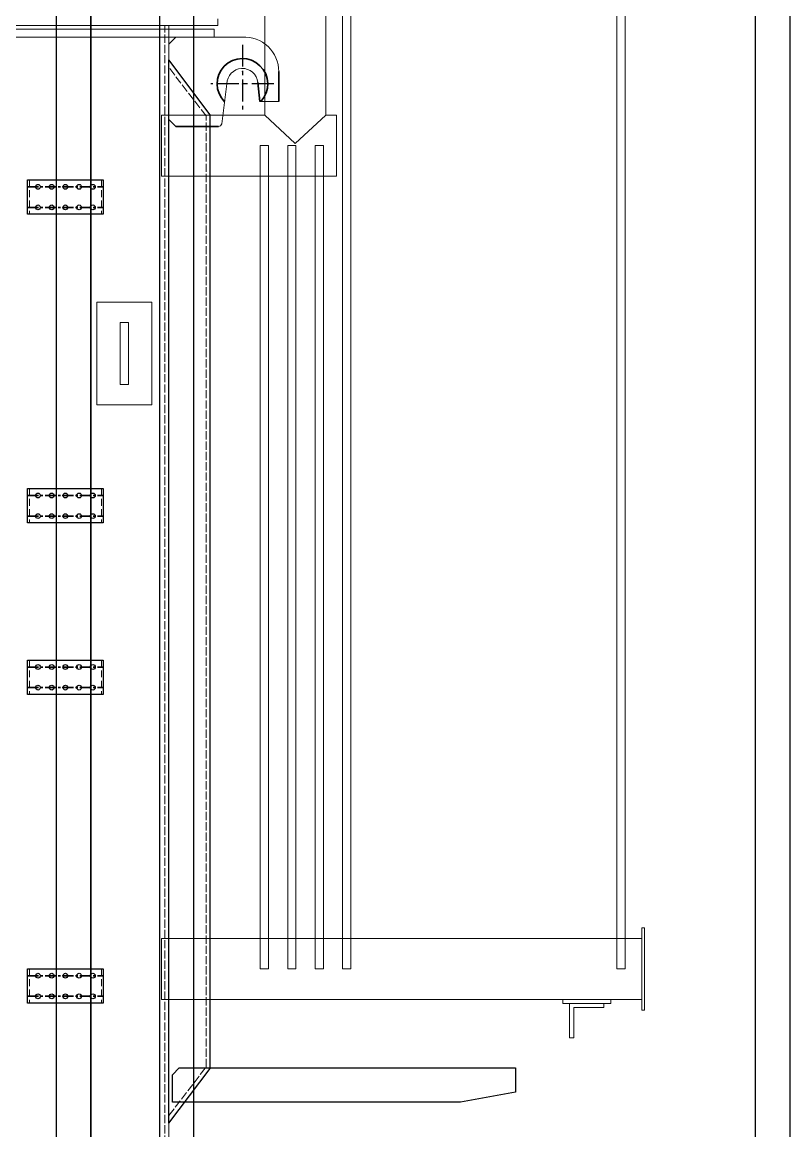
# Model space of a CAD drawing. Header units: millimetres. Extents: x 0 to 87554, y -20854 to 20404.
# Drawn here: x 10133 to 11251, y -11392 to -9776 of the extents above; entities that cross this region are included whole.
import ezdxf

# ---------------------------------------------------------------- set-up
doc = ezdxf.new("R2010")
doc.units = ezdxf.units.MM
for name, pattern in [('ACAD_ISO02W100', [15, 12, -3]), ('CENTER', [50.8, 31.75, -6.35, 6.35, -6.35]), ('F', [0.75, 0.5, -0.25]), ('HIDDEN', [9.525, 6.35, -3.175])]:
    doc.linetypes.add(name, pattern=pattern)
doc.layers.get('0').update_dxf_attribs({"lineweight": 15})
doc.layers.get('Defpoints').update_dxf_attribs({"lineweight": 15})
doc.layers.add('00', color=7, linetype='Continuous')
doc.layers.add('CEN', color=1, linetype='CENTER')
for name, color, linetype, lineweight in [('DAS', 3, 'ACAD_ISO02W100', 18), ('标注', 1, 'Continuous', 18), ('粗点画线', 140, 'CENTER', 35), ('细虚线', 2, 'HIDDEN', 18)]:
    doc.layers.add(name, color=color, linetype=linetype, lineweight=lineweight)

# ---------------------------------------------------------------- blocks, each defined once
blk = doc.blocks.new('vf34e')
at = {"color": 87}
for p, q in [((595.5, 79.5), (595.5, 429.5)), ((709, -1165), (709, 385)), ((721, 385), (721, -1165)), ((1109, -1165), (1109, 385)), ((1121, 385), (1121, -1165)), ((684.5, 79.5), (684.5, 340.5)), ((527, 210), (527, 220)), ((-407, 210), (527, 210)), ((522, 205), (-402, 205)), ((456, 210), (-336, 210)), ((456, -1420), (456, 210)), ((522, 193), (522, 205)), ((-402, 193), (522, 193)), ((466, 193), (456, 183)), ((456, 183), (456, 73)), ((563, 193), (466, 193)), ((532.8, 66.7), (540.5, 125)), ((588.4, 99.5), (616, 99.5)), ((445, 79.5), (595.5, 79.5)), ((445, -9.5), (445, 79.5)), ((640, 38), (595.5, 79.5)), ((640, 38), (684.5, 79.5)), ((684.5, 79.5), (700, 79.5)), ((700, -9.5), (700, 79.5)), ((589, -1165), (589, 35)), ((589, 35), (601, 35)), ((601, 35), (601, -1165)), ((629, -1165), (629, 35)), ((629, 35), (641, 35)), ((641, 35), (641, -1165)), ((669, -1165), (669, 35)), ((669, 35), (681, 35)), ((681, 35), (681, -1165)), ((445, -9.5), (700, -9.5)), ((397, -223), (385, -223)), ((385, -223), (385, -313)), ((397, -313), (397, -223)), ((385, -313), (397, -313)), ((1145, -1105), (1145, -1225)), ((1145, -1105), (1149, -1105)), ((1149, -1105), (1149, -1225)), ((445, -1120.5), (1145, -1120.5)), ((445, -1120.5), (445, -1209.5)), ((601, -1165), (589, -1165)), ((641, -1165), (629, -1165)), ((681, -1165), (669, -1165)), ((721, -1165), (709, -1165)), ((1121, -1165), (1109, -1165)), ((445, -1209.5), (1145, -1209.5)), ((1030, -1215.5), (1030, -1209.5)), ((1030, -1209.5), (1100, -1209.5)), ((1100, -1209.5), (1100, -1215.5)), ((1100, -1215.5), (1030, -1215.5)), ((1040, -1265.5), (1040, -1215.5)), ((1040, -1215.5), (1090, -1215.5)), ((1090, -1221.5), (1046, -1221.5)), ((1046, -1221.5), (1046, -1265.5)), ((1090, -1215.5), (1090, -1221.5)), ((1145, -1225), (1149, -1225)), ((1046, -1265.5), (1040, -1265.5))]:
    blk.add_line(p, q, dxfattribs=at)
at = {"color": 87, "lineweight": 35}
for p, q in [((616, 99.5), (616, 143)), ((588.4, 99.5), (585.4, 127.2)), ((456, 73), (466, 63)), ((466, 63), (528, 63))]:
    blk.add_line(p, q, dxfattribs=at)
at = {"color": 87, "lineweight": -2, "ltscale": 0.1}
for p, q in [((250, -15), (360, -15)), ((250, -65), (250, -15)), ((360, -15), (360, -65)), ((360, -65), (250, -65)), ((250, -465), (360, -465)), ((250, -515), (250, -465)), ((360, -465), (360, -515)), ((360, -515), (250, -515)), ((250, -715), (360, -715)), ((250, -765), (250, -715)), ((360, -715), (360, -765)), ((360, -765), (250, -765)), ((250, -1165), (360, -1165)), ((250, -1215), (250, -1165)), ((360, -1165), (360, -1215)), ((360, -1215), (250, -1215))]:
    blk.add_line(p, q, dxfattribs=at)
at = {"color": 87, "linetype": 'ByBlock', "ltscale": 10}
for p, q in [((351, -343), (351, -193)), ((351, -193), (431, -193)), ((431, -193), (431, -343)), ((431, -343), (351, -343))]:
    blk.add_line(p, q, dxfattribs=at)
at = {"color": 87, "lineweight": -2, "ltscale": 0.1}
for centre in [(265, -25), (285, -25), (305, -25), (325, -25), (345, -25), (265, -55), (285, -55), (305, -55), (325, -55), (345, -55), (265, -475), (285, -475), (305, -475), (325, -475), (345, -475), (265, -505), (285, -505), (305, -505), (325, -505), (345, -505), (265, -725), (285, -725), (305, -725), (325, -725), (345, -725), (265, -755), (285, -755), (305, -755), (325, -755), (345, -755), (265, -1175), (285, -1175), (305, -1175), (325, -1175), (345, -1175), (265, -1205), (285, -1205), (305, -1205), (325, -1205), (345, -1205)]:
    blk.add_circle(centre, 3.5, dxfattribs=at)
at = {"color": 87}
for centre, radius, start, end in [((566.1, 143.2), 49.9, 359.7334, 93.6032), ((563, 125), 22.5, 5.5757, 180), ((528, 68), 5, 270, 344.8093)]:
    blk.add_arc(centre, radius, start, end, dxfattribs=at)
at = {"color": 87, "lineweight": 35}
blk.add_arc((563, 125), 36.9, 316.2862, 225.306, dxfattribs=at)
at = {"color": 87, "lineweight": 18}
blk.add_point((545.4, 139), dxfattribs=at)
at = {"layer": '00', "color": 87}
for p, q in [((516, 80), (456, 160)), ((456, -1390), (456, 160)), ((516, -1310), (516, 80)), ((456, -1390), (516, -1310)), ((461, -1319.5), (471, -1309.5)), ((461, -1359.5), (461, -1319.5)), ((471, -1309.5), (961, -1309.5)), ((961, -1309.5), (961, -1344.5)), ((961, -1344.5), (881, -1359.5)), ((881, -1359.5), (461, -1359.5))]:
    blk.add_line(p, q, dxfattribs=at)
at = {"layer": 'CEN', "color": 87}
for p, q in [((563, 182), (563, 87.8)), ((608.7, 125), (517, 125))]:
    blk.add_line(p, q, dxfattribs=at)
at = {"layer": 'DAS', "color": 87}
for p, q in [((450, -1420), (450, 210)), ((510, 78.3), (456, 148.7)), ((510, -1308.3), (510, 78.3)), ((456, -1378.7), (510, -1308.3))]:
    blk.add_line(p, q, dxfattribs=at)
at = {"layer": 'Defpoints', "color": 87, "linetype": 'ByBlock'}
for p in [(607.3, 171.3), (616, 143)]:
    blk.add_point(p, dxfattribs=at)
at = {"layer": '标注', "color": 87}
for p in [(563, 143), (563, 125)]:
    blk.add_point(p, dxfattribs=at)
at = {"layer": '粗点画线', "color": 87, "ltscale": 0.5}
for p, q in [((250, -25), (360, -25)), ((250, -55), (360, -55)), ((250, -475), (360, -475)), ((250, -505), (360, -505)), ((250, -725), (360, -725)), ((250, -755), (360, -755)), ((250, -1175), (360, -1175)), ((250, -1205), (360, -1205))]:
    blk.add_line(p, q, dxfattribs=at)
at = {"layer": '细虚线', "color": 87, "linetype": 'F', "ltscale": 20}
for p, q in [((252.5, -15), (252.5, -65)), ((357.5, -15), (357.5, -65)), ((252.5, -465), (252.5, -515)), ((357.5, -465), (357.5, -515)), ((252.5, -715), (252.5, -765)), ((357.5, -715), (357.5, -765)), ((252.5, -1165), (252.5, -1215)), ((357.5, -1165), (357.5, -1215))]:
    blk.add_line(p, q, dxfattribs=at)

msp = doc.modelspace()

# ---------------------------------------------------------------- linework, layer by layer
at = {"lineweight": -3}
for points in [[(10183.597, -8968.968), (10233.598, -8968.968), (10233.597, -11490.968), (10183.597, -11490.968), (10183.597, -8968.968)], [(10383.599, -8968.968), (10333.598, -8968.968), (10333.599, -11490.968), (10383.599, -11490.968), (10383.599, -8968.968)], [(11202.389, -9389.679), (11252.389, -9439.679), (11252.389, -11490.968), (11202.389, -11490.968), (11202.389, -9389.679)]]:
    msp.add_lwpolyline(points, dxfattribs=at)
msp.add_lwpolyline([(10233.598, -8968.968), (10333.598, -8968.968), (10333.598, -11490.968), (10233.598, -11490.968)], close=True, dxfattribs=at)

# ---------------------------------------------------------------- block references
msp.add_blockref('vf34e', (9891.412, -9990.968), dxfattribs=at)

doc.saveas('drawing.dxf')
